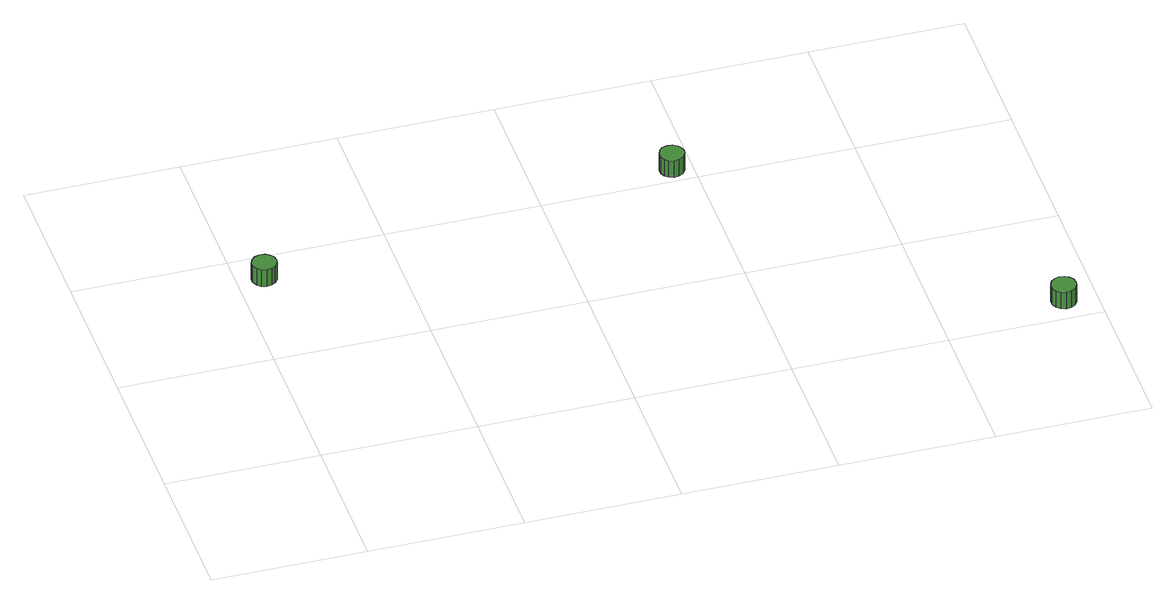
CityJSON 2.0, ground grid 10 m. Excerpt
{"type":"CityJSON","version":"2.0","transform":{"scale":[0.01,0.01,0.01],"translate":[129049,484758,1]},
"CityObjects":{
"tree1":{"type":"SolitaryVegetationObject","attributes":{"function":"something"},"geometry":[{"type":"MultiSurface","lod":"1","boundaries":[[[0,1,2,3,4,5,6,7,8,9,10,11,12,13,14]],[[15,16,17,18,19,20,21,22,23,24,25,26,27,28,29]],[[0,29,28,1]],[[1,28,27,2]],[[2,27,26,3]],[[3,26,25,4]],[[4,25,24,5]],[[5,24,23,6]],[[6,23,22,7]],[[7,22,21,8]],[[8,21,20,9]],[[9,20,19,10]],[[10,19,18,11]],[[11,18,17,12]],[[12,17,16,13]],[[13,16,15,14]],[[14,15,29,0]]]}]},
"tree2":{"type":"SolitaryVegetationObject","attributes":{"function":"something"},"geometry":[{"type":"MultiSurface","lod":"1","boundaries":[[[30,31,32,33,34,35,36,37,38,39,40,41,42,43,44]],[[45,46,47,48,49,50,51,52,53,54,55,56,57,58,59]],[[30,59,58,31]],[[31,58,57,32]],[[32,57,56,33]],[[33,56,55,34]],[[34,55,54,35]],[[35,54,53,36]],[[36,53,52,37]],[[37,52,51,38]],[[38,51,50,39]],[[39,50,49,40]],[[40,49,48,41]],[[41,48,47,42]],[[42,47,46,43]],[[43,46,45,44]],[[44,45,59,30]]]}]},
"tree3":{"type":"SolitaryVegetationObject","attributes":{"function":"something"},"geometry":[{"type":"MultiSurface","lod":"1","boundaries":[[[60,61,62,63,64,65,66,67,68,69,70,71,72,73,74]],[[75,76,77,78,79,80,81,82,83,84,85,86,87,88,89]],[[60,89,88,61]],[[61,88,87,62]],[[62,87,86,63]],[[63,86,85,64]],[[64,85,84,65]],[[65,84,83,66]],[[66,83,82,67]],[[67,82,81,68]],[[68,81,80,69]],[[69,80,79,70]],[[70,79,78,71]],[[71,78,77,72]],[[72,77,76,73]],[[73,76,75,74]],[[74,75,89,60]]]}]}
},
"vertices":[
[240,1748,168],[233,1780,168],[214,1807,168],[185,1824,168],[153,1827,168],[121,1817,168],[97,1795,168],[83,1765,168],[83,1732,168],[97,1701,168],[121,1679,168],[153,1669,168],[185,1673,168],[214,1689,168],[233,1716,168],[233,1716,41],[214,1689,41],[185,1673,41],[153,1669,41],[121,1679,41],[97,1701,41],[83,1732,41],[83,1765,41],[97,1795,41],[121,1817,41],[153,1827,41],[185,1824,41],[214,1807,41],[233,1780,41],[240,1748,41],
[2940,2090,159],[2933,2122,159],[2914,2149,159],[2885,2165,159],[2853,2169,159],[2821,2159,159],[2797,2137,159],[2783,2106,159],[2783,2073,159],[2797,2043,159],[2821,2021,159],[2853,2011,159],[2885,2014,159],[2914,2031,159],[2933,2058,159],[2933,2058,32],[2914,2031,32],[2885,2014,32],[2853,2011,32],[2821,2021,32],[2797,2043,32],[2783,2073,32],[2783,2106,32],[2797,2137,32],[2821,2159,32],[2853,2169,32],[2885,2165,32],[2914,2149,32],[2933,2122,32],[2940,2090,32],
[4867,177,137],[4860,210,137],[4840,237,137],[4811,254,137],[4777,258,137],[4745,247,137],[4721,225,137],[4707,194,137],[4707,160,137],[4721,130,137],[4745,107,137],[4777,97,137],[4811,100,137],[4840,117,137],[4860,144,137],[4860,144,10],[4840,117,10],[4811,100,10],[4777,97,10],[4745,107,10],[4721,130,10],[4707,160,10],[4707,194,10],[4721,225,10],[4745,247,10],[4777,258,10],[4811,254,10],[4840,237,10],[4860,210,10],[4867,177,10]
]}
